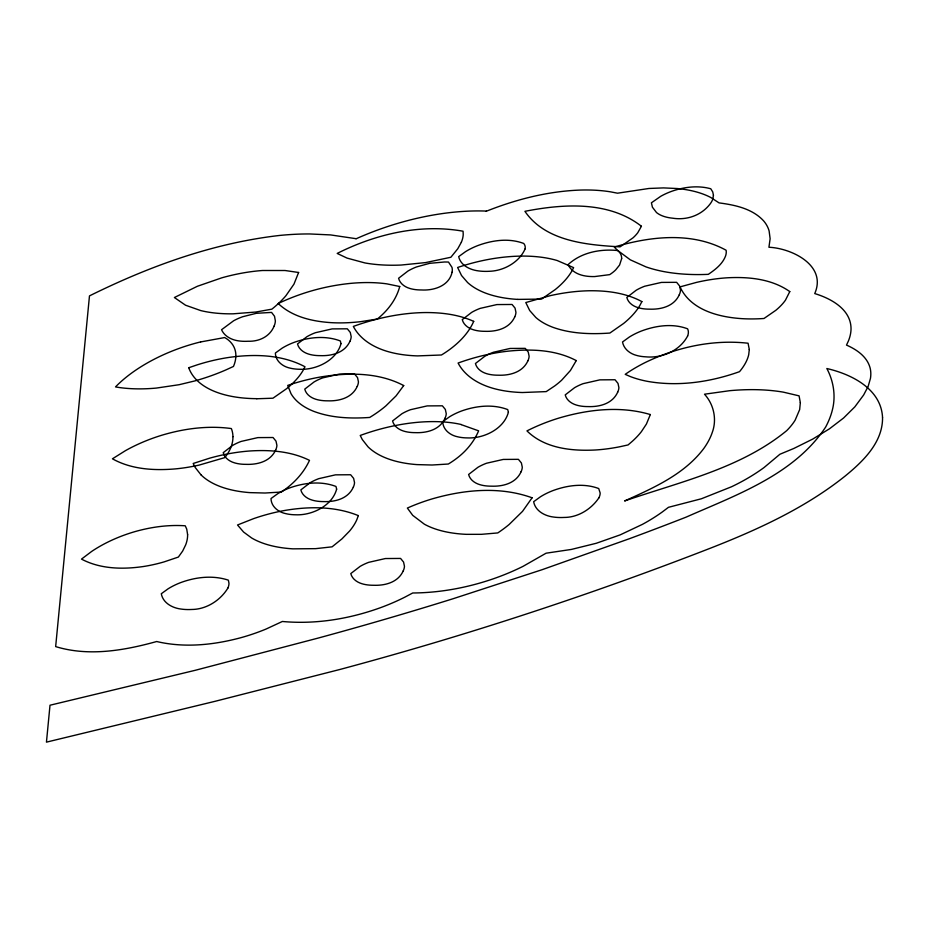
<?xml version="1.0" encoding="UTF-8"?>
<svg xmlns="http://www.w3.org/2000/svg" width="929" height="929" viewBox="0 0 929 929"><rect width="100%" height="100%" fill="white"/><g stroke="black" fill="none" stroke-linecap="round" stroke-linejoin="round"><path stroke-width="1.39" d="M486.25 211.266C516.257 199.329 548.087 191.188 580.474 190.062A135.471 67.12 -18.6 0 1 610.643 191.862L617.53 193.197L648.953 188.471L663.55 187.902L677.195 188.529A122.001 60.443 -18.6 0 1 710.824 197.517L719.069 202.894C734.92 204.972 752.258 208.56 763.557 220.8A103.502 51.281 -18.6 0 1 769.119 230.961L770.129 238.741L768.933 247.253C791.949 248.287 827.1 265.497 814.733 293.576C831.06 298.511 851.057 309.334 851.034 328.843A98.033 48.575 -18.6 0 1 848.456 340.873L846.505 345.089C856.503 349.478 866.815 356.411 869.974 367.466A94.793 46.961 -18.6 0 1 870.45 378.417L868.139 386.429L863.668 394.953L854.819 406.89L843.578 418.015L829.492 428.792L812.817 439.034L793.784 448.486L779.919 454.246L764.01 467.577A122.047 60.466 -18.6 0 1 731.587 486.738L701.395 498.768L668.462 507.315L662.4 511.891A116.578 57.761 -18.6 0 1 642.404 524.374L620.154 534.883L596.267 543.279L571.37 549.434L546.089 553.196L523.039 566.353A128.817 63.822 -18.6 0 1 489.931 579.951C465.046 588.127 438.941 592.818 412.72 592.981L404.963 597.103A118.285 58.608 -18.6 0 1 380.762 607.589C349.432 618.958 315.674 624.532 282.358 621.478L266.089 629.038A108.379 53.696 -18.6 0 1 241.122 637.631C213.786 645.016 184.511 648.094 156.687 641.521C124.172 650.544 88.65 656.733 55.659 646.596L89.474 295.887C149.221 266.309 213.113 243.026 279.664 235.443A195.206 96.721 -18.6 0 1 309.821 233.957L330.596 234.921L356.004 238.683M188.889 367.687L197.157 364.876A105.941 52.489 -18.6 0 1 229.8 357.305C254.976 353.879 282.079 354.576 304.991 366.758L302.877 370.752A79.174 39.227 -18.6 0 1 286.678 388.636L272.952 398.204L256.787 398.762M200.629 341.942L224.667 337.552C230.09 340.455 234.456 345.623 235.525 351.789A80.66 39.959 -18.6 0 1 234.317 364.249L233.481 366.444L225.828 369.951A116.833 57.888 -18.6 0 1 194.66 380.971L179.088 384.711L156.339 388.078A124.347 61.604 -18.6 0 1 115.498 386.917A106.87 52.953 -18.6 0 1 200.629 341.918M517.848 299.393L541.584 299.08L555.31 289.511A79.174 39.227 -18.6 0 0 571.521 271.628L573.623 267.633L557.191 260.526A121.583 60.246 -18.6 0 0 522.539 256.079C500.464 256.253 478.528 260.468 457.625 267.482L461.539 275.53L467.601 282.532A126.251 62.557 -18.6 0 0 517.836 299.405M461.214 424.634L478.621 430.835C474.034 441.763 466.219 451.134 456.813 458.264A63.787 31.609 -18.6 0 1 448.347 464.024L432.055 465.011L416.97 464.605A126.251 62.557 -18.6 0 1 368 446.803L362.287 439.522L360.231 435.457A119.435 59.177 -18.6 0 1 461.341 424.518M200.978 474.812L195.241 467.531L193.186 463.478L209.71 458.16A112.339 55.659 -18.6 0 1 249.878 450.983C270.049 449.671 291.137 451.25 309.496 460.366C303.481 473.418 293.227 484.195 281.301 492.045L265.02 493.02L249.924 492.625A126.251 62.557 -18.6 0 1 200.954 474.812M256.857 398.669A126.971 62.917 -18.6 0 1 188.738 367.745M356.097 238.788A164.897 81.706 -18.6 0 1 486.401 211.08M232.947 436.676C233.074 444.422 229.602 451.819 224.69 457.649L199.259 465.057A106.092 52.57 -18.6 0 1 175.198 468.913C153.993 470.689 131.395 469.424 112.432 458.81L125.508 450.623A94.932 47.031 -18.6 0 1 162.261 435.097C184.557 428.478 208.201 425.401 231.356 428.559L231.89 430.057A92.006 45.579 -18.6 0 1 232.947 436.676M882.55 417.574C882.829 442.459 863.064 461.353 845.262 475.962C805.304 507.884 758.261 529.414 710.94 547.982A1782.763 883.282 -18.6 0 1 339.596 669.554L214.878 701.36L46.45 742.143L50.003 705.227L195.113 670.332L317.486 638.258A1880.029 931.473 -18.6 0 0 452.957 598.775L542.013 569.732L629.653 538.623A1678.877 831.815 -18.6 0 0 686.113 517.139C736.186 495.018 794.167 474.731 825.649 427.061A172.155 85.294 -18.6 0 0 832.372 409.933C835.972 396.056 833.568 381.087 826.845 368.523C851.44 374.19 881.18 388.821 882.55 417.574M187.623 534.709L187.565 536.672A83.343 41.294 -18.6 0 1 185.695 544.824L182.676 551.036L178.368 557.063L164.154 561.871A85.062 42.142 -18.6 0 1 143.426 566.516C122.733 569.535 100.367 569.117 81.497 559.107L91.716 551.396A82.588 40.922 -18.6 0 1 136.064 531.307C152.019 526.894 168.683 524.664 185.243 525.791L186.741 529.147L187.623 534.709M749.285 349.513L748.716 354.681A77.699 38.495 -18.6 0 1 739.519 371.67C710.348 382.074 678.507 386.789 647.792 381.413A133.904 66.342 -18.6 0 1 630.268 376.535L625.205 374.341A94.491 46.822 -18.6 0 1 645.423 362.426C677.067 347.109 712.949 339.282 748.077 343.231L749.285 349.513M800.333 402.64L799.66 409.596L795.154 420.152A75.458 37.392 -18.6 0 1 786.712 430.638C740.634 468.471 679.889 481.837 624.602 500.963C653.412 487.969 684.452 474.359 703.915 448.324A118.587 58.759 -18.6 0 0 712.264 432.438C717.095 419.467 713.82 404.347 704.496 394.21L729.695 390.691A165.304 81.903 -18.6 0 1 783.449 392.166L799.079 395.859L800.333 402.64M340.989 343.649C336.588 360.278 316.487 369.974 300.183 369.277A42.351 20.984 -18.6 0 1 290.138 368.139C282.822 366.665 275.472 361.079 275.367 353.032L282.242 348.096A36.719 18.197 -18.6 0 1 294.156 342.36C308.823 337.134 325.522 335.299 340.339 340.955L340.989 343.649M336.635 489.153C332.222 505.782 312.132 515.49 295.817 514.794A42.351 20.984 -18.6 0 1 285.784 513.644C278.456 512.181 271.117 506.584 271.013 498.536L277.876 493.601A36.719 18.197 -18.6 0 1 289.802 487.864C304.468 482.639 321.167 480.816 335.984 486.459L336.635 489.153M508.384 412.279C503.982 428.908 483.881 438.616 467.577 437.919A42.351 20.984 -18.6 0 1 457.532 436.769C450.217 435.306 442.866 429.709 442.761 421.661L449.636 416.726A36.719 18.197 -18.6 0 1 461.55 410.99C476.217 405.764 492.916 403.929 507.733 409.584L508.384 412.279M713.437 195.287L712.891 198.829A32.561 16.13 -18.6 0 1 709.814 204.357C700.965 215.563 686.682 220.405 672.701 218.199A47.867 23.713 -18.6 0 1 656.513 212.544L652.413 207.202L651.415 202.801L660.763 196.286A37.601 18.626 -18.6 0 1 671.725 191.293C684.15 186.938 697.923 185.219 710.766 188.761L712.729 191.908L713.437 195.287M621.652 258.622L619.585 265.032L615.648 269.933A29.856 14.794 -18.6 0 1 609.679 274.636L594.699 276.563A42.328 20.972 -18.6 0 1 585.293 275.959C578.349 274.856 571.091 271.326 568.118 264.591C581.368 252.34 600.32 248.775 617.808 250.54L630.326 259.841L645.98 266.89A166.605 82.553 -18.6 0 0 708.316 274.345C715.272 269.631 722.565 264.057 725.595 255.905A38.797 19.219 -18.6 0 0 726.106 250.238C691.989 231.507 650.172 236.303 614.278 247.056L617.739 250.609A37.508 18.58 -18.6 0 1 621.594 257.112L621.652 258.622M452.109 272.139C449.148 285.9 434.064 290.707 421.487 289.964A39.61 19.625 -18.6 0 1 409.643 288.396C404.719 286.922 399.876 283.508 398.587 278.27L407.924 271.059A30.611 15.166 -18.6 0 1 416.482 266.948L429.674 263.325L444.55 261.99L448.486 262.048L451.97 267.331A40.737 20.183 -18.6 0 1 452.109 272.139M525.106 248.879C519.288 262.315 503.657 270.931 489.351 271.28A44.731 22.168 -18.6 0 1 478.528 270.908C470.213 269.898 460.668 265.578 458.682 256.625L465.545 251.643A39.436 19.532 -18.6 0 1 477.483 245.697C492.08 240.216 508.837 237.812 523.747 243.468L524.56 244.687A24.502 12.147 -18.6 0 1 525.106 248.879M298.604 272.487L293.97 284.123L285.946 295.677A97.731 48.424 -18.6 0 1 271.872 309.16L255.858 312.028L233.202 313.816A121.293 60.095 -18.6 0 1 200.757 310.588L185.556 305.223L174.385 297.524L197.366 286.283L221.787 277.829A113.013 55.995 -18.6 0 1 262.524 270.502L285.075 270.513L298.604 272.487M399.725 286.515C396.3 299.591 387.672 310.727 377.255 319.065L360.707 321.655A119.795 59.351 -18.6 0 1 330.654 322.618C311.981 321.341 292.17 316.801 278.212 303.516C300.799 292.786 325.231 285.946 350.105 283.426A120.41 59.665 -18.6 0 1 386.975 283.879L399.725 286.515M650.335 414.555L646.41 424.065L641.405 431.637A83.157 41.201 -18.6 0 1 632.521 441.112L628.074 444.933L619.62 446.791A106.858 52.941 -18.6 0 1 595.524 449.984C571.73 451.215 544.754 448.475 526.952 430.893A101.946 50.514 -18.6 0 1 558.631 418.155C588.138 409.387 620.398 405.659 650.335 414.555M358.304 515.595L356.945 519.427A77.061 38.182 -18.6 0 1 349.571 531.063L341.918 538.913L332.094 546.833L315.628 548.656L292.89 548.842A124.474 61.674 -18.6 0 1 251.643 537.972L243.619 532.073L237.522 524.99L253.605 518.637A102.759 50.909 -18.6 0 1 286.051 510.242C310.031 506.317 335.497 506.317 358.304 515.595M789.789 291.59L785.458 300.172A57.133 28.311 -18.6 0 1 775.773 310.344L763.998 318.484A124.8 61.837 -18.6 0 1 741.156 318.601C718.105 316.986 690.537 309.81 680.04 286.887L696.39 282.416A107.683 53.348 -18.6 0 1 727.86 277.759C749.099 276.691 771.941 279.002 789.789 291.59M641.416 226.246L637.793 232.703A41.48 20.554 -18.6 0 1 633.021 237.836L620.096 246.847C586.733 244.942 545.532 241.435 524.92 211.324C563.322 203.799 608.75 200.757 641.416 226.246M687.646 335.961C679.819 350.802 662.11 358.42 645.748 356.829A43.489 21.553 -18.6 0 1 636.226 355.319C629.792 353.612 623.719 348.828 622.523 341.977L629.397 336.995A39.436 19.532 -18.6 0 1 641.335 331.049C655.932 325.568 672.689 323.164 687.599 328.82L688.087 330.12A31.226 15.468 -18.6 0 1 687.646 335.961M461.365 242.225L457.765 248.751L450.879 257.263L425.482 262.605L401.119 265.044A140.604 69.663 -18.6 0 1 364.9 262.93L347.028 258.088L337.181 253.431C375.618 234.096 420.187 223.552 463.06 231.216L463.223 234.329A63.904 31.656 -18.6 0 1 461.365 242.225M473.709 321.364C468.773 332.71 459.901 341.86 450.112 349.188A74.099 36.719 -18.6 0 1 441.461 354.994L417.632 355.9A123.871 61.372 -18.6 0 1 390.656 352.323C375.757 348.538 360.719 340.513 353.345 326.416A121.641 60.269 -18.6 0 1 426.69 312.55C442.703 312.608 459.007 314.71 473.709 321.364M576.259 360.591L570.429 370.497L561.639 380.216A69.977 34.675 -18.6 0 1 554.659 385.965L546.206 391.608L522.377 392.526A123.871 61.372 -18.6 0 1 495.401 388.949C480.502 385.163 465.464 377.139 458.09 363.042A113.849 56.414 -18.6 0 1 507.582 351.22C530.668 348.805 555.321 349.525 576.259 360.591M274.113 326.114C269.874 336.623 259.086 341.64 248.171 341.245A37.683 18.673 -18.6 0 1 238.753 340.897C231.785 339.979 224.516 336.449 221.555 329.725L233.62 320.772A33.154 16.42 -18.6 0 1 242.62 316.743L256.299 313.305L271.558 312.411L274.519 316.243L275.356 320.911A42.444 21.03 -18.6 0 1 274.113 326.114M641.881 301.611L639.779 305.606A79.174 39.227 -18.6 0 1 623.58 323.489L609.854 333.058C591.088 334.359 571.753 333.836 553.823 327.635A121.002 59.955 -18.6 0 1 535.778 317.416L529.704 310.541L525.791 302.54L550.467 295.608A116.322 57.633 -18.6 0 1 590.008 290.754C607.763 290.614 626.076 293.053 641.881 301.611M227.86 588.127C220.428 600.401 206.366 609.378 191.862 609.47A43.675 21.646 -18.6 0 1 181.039 609.052C172.434 608.019 162.958 602.991 161.298 593.747L168.172 588.754A39.366 19.509 -18.6 0 1 180.168 582.797C195.392 577.06 212.66 574.981 228.348 580.149L228.964 583.191A33.049 16.374 -18.6 0 1 227.86 588.127M275.704 449.926C270.56 461.411 257.763 464.779 246.127 464.349A39.61 19.625 -18.6 0 1 234.294 462.781C229.358 461.307 224.528 457.892 223.239 452.655L232.564 445.467A28.996 14.365 -18.6 0 1 241.122 441.426L257.856 437.605L273.033 437.513L276.006 441.136L276.9 445.316A32.968 16.327 -18.6 0 1 275.704 449.926M349.989 341.21C344.845 352.706 332.048 356.062 320.412 355.644A39.61 19.625 -18.6 0 1 308.579 354.077C303.644 352.59 298.813 349.176 297.512 343.939L306.849 336.751A28.996 14.365 -18.6 0 1 315.407 332.71L332.141 328.901L347.318 328.808L350.291 332.431L351.185 336.612A32.968 16.327 -18.6 0 1 349.989 341.21M357.235 386.394C352.091 397.891 339.294 401.247 327.658 400.829A39.61 19.625 -18.6 0 1 315.825 399.261C310.89 397.775 306.047 394.361 304.758 389.123L314.095 381.935A28.996 14.365 -18.6 0 1 322.653 377.894L339.387 374.085L354.553 373.992L357.537 377.615L358.431 381.796A32.968 16.327 -18.6 0 1 357.235 386.394M353.322 487.168C348.178 498.652 335.381 502.02 323.745 501.59A39.61 19.625 -18.6 0 1 311.912 500.023C306.976 498.548 302.134 495.134 300.845 489.897L310.181 482.708A28.996 14.365 -18.6 0 1 318.74 478.667L335.474 474.847L350.639 474.754L353.624 478.377L354.518 482.557A32.968 16.327 -18.6 0 1 353.322 487.168M445.037 418.224C439.893 429.709 427.096 433.077 415.46 432.647A39.61 19.625 -18.6 0 1 403.627 431.079C398.692 429.604 393.861 426.19 392.572 420.953L401.897 413.765A28.996 14.365 -18.6 0 1 410.455 409.712L427.189 405.903L442.367 405.81L445.339 409.434L446.234 413.614A32.968 16.327 -18.6 0 1 445.037 418.224M514.747 316.894C509.603 328.378 496.806 331.734 485.17 331.316A39.61 19.625 -18.6 0 1 473.337 329.749C468.402 328.262 463.559 324.86 462.27 319.611L471.607 312.423A28.996 14.365 -18.6 0 1 480.165 308.382L496.887 304.573L512.065 304.48L515.049 308.103L515.932 312.283A32.968 16.327 -18.6 0 1 514.747 316.894M403.256 570.847C398.111 582.332 385.314 585.7 373.679 585.27A39.61 19.625 -18.6 0 1 361.846 583.702C356.91 582.228 352.079 578.813 350.79 573.576L360.115 566.388A28.996 14.365 -18.6 0 1 368.674 562.347L385.407 558.538L400.585 558.434L403.558 562.057L404.452 566.237A32.968 16.327 -18.6 0 1 403.256 570.847M527.916 360.777C522.772 372.262 509.975 375.63 498.339 375.2A39.61 19.625 -18.6 0 1 486.506 373.632C481.57 372.157 476.728 368.743 475.439 363.506L484.775 356.318A28.996 14.365 -18.6 0 1 493.334 352.277L510.067 348.456L525.233 348.363L528.218 351.986L529.112 356.167A32.968 16.327 -18.6 0 1 527.916 360.777M521.088 471.746C515.943 483.243 503.146 486.599 491.511 486.169A39.61 19.625 -18.6 0 1 479.666 484.601C474.742 483.126 469.9 479.712 468.611 474.475L477.947 467.287A28.996 14.365 -18.6 0 1 486.494 463.246L503.228 459.437L518.405 459.332L521.39 462.967L522.272 467.148A32.968 16.327 -18.6 0 1 521.088 471.746M617.692 392.166C612.548 403.662 599.751 407.018 588.115 406.588A39.61 19.625 -18.6 0 1 576.282 405.021C571.347 403.546 566.516 400.132 565.227 394.895L574.552 387.707A28.996 14.365 -18.6 0 1 583.11 383.665L599.844 379.856L615.021 379.752L617.994 383.387L618.888 387.567A32.968 16.327 -18.6 0 1 617.692 392.166M679.296 294.737C674.152 306.222 661.355 309.578 649.719 309.16A39.61 19.625 -18.6 0 1 637.875 307.592C632.951 306.106 628.109 302.703 626.82 297.454L636.156 290.266A28.996 14.365 -18.6 0 1 644.703 286.225L661.436 282.416L676.614 282.323L679.598 285.946L680.481 290.127A32.968 16.327 -18.6 0 1 679.296 294.737M532.096 497.793L522.539 511.345L509.138 524.49A99.937 49.516 -18.6 0 1 497.781 532.932L481.443 534.326L466.288 534.338A124.056 61.465 -18.6 0 1 424.379 524.2L412.72 515.351L407.366 508.058A104.199 51.629 -18.6 0 1 431.753 499.012C464.105 489.583 499.848 486.134 532.096 497.793M598.845 497.921C591.239 509.197 578.035 517.465 564.217 517.441A43.675 21.646 -18.6 0 1 553.405 517.023C544.8 515.978 535.325 510.962 533.652 501.706L540.527 496.725A39.436 19.532 -18.6 0 1 552.465 490.779C567.062 485.298 583.818 482.894 598.729 488.549L600.157 492.997A29.078 14.411 -18.6 0 1 598.845 497.921M403.709 385.558L396.091 395.847L385.872 405.892A88.243 43.721 -18.6 0 1 372.715 415.565L369.707 417.446C351.011 418.735 331.699 418.062 313.967 411.431A119.179 59.05 -18.6 0 1 290.974 393.606L287.723 385.407A111.91 55.45 -18.6 0 1 320.528 376.988C348.178 372.459 378.312 372.181 403.709 385.558"/></g></svg>
